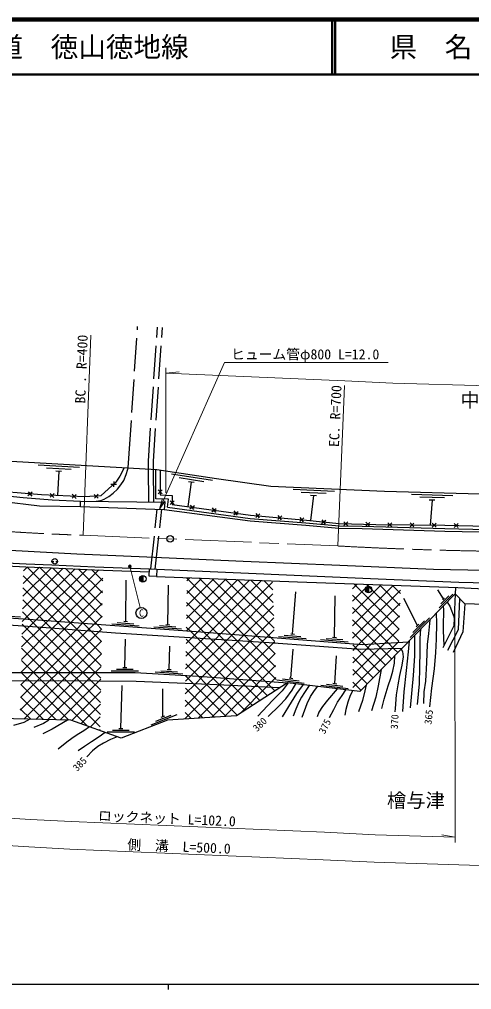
# Model space of a CAD drawing. Units: millimetres at full size, sheet at 1:1000; details may follow other scales. Extents: x 40000 to 680000, y 20000 to 380000.
# Drawn here: x 241072 to 322984, y 204000 to 380000 of the extents above; entities that cross this region are included whole.
import ezdxf
from ezdxf.enums import TextEntityAlignment as Align

# ---------------------------------------------------------------- set-up
doc = ezdxf.new("R2010")
doc.units = ezdxf.units.MM
doc.header["$LTSCALE"] = 1000
doc.linetypes.add('CHAIN', pattern=[18.5, 12, -1.5, 3.5, -1.5])
doc.linetypes.add('DASHED', pattern=[7.5, 6, -1.5])
for name, color, linetype, lineweight in [('M-BGD', 7, 'Continuous', 25), ('M-BMK', 2, 'CHAIN', 13), ('M-BMK-SRVR', 3, 'Continuous', 25), ('M-STR-HTXT', 7, 'Continuous', 13), ('M-STR-STRC', 7, 'Continuous', 25), ('M-TTL', 2, 'Continuous', 140), ('M-TTL-BAND', 7, 'Continuous', 25), ('M-TTL-LINE', 7, 'Continuous', 50)]:
    doc.layers.add(name, color=color, linetype=linetype, lineweight=lineweight)
doc.layers.add('M-BMK-HTXT', color=7, linetype='Continuous')
doc.layers.add('M-TTL-TXT', color=7, linetype='Continuous')
doc.styles.add('ＭＳ ゴシック', font='')
doc.styles.get('ＭＳ ゴシック').set_extended_font_data('MS Gothic')

# ---------------------------------------------------------------- blocks, each defined once
blk = doc.blocks.new('open_arrow')
at = {"color": 0, "linetype": 'Continuous', "lineweight": -2}
blk.add_lwpolyline([(7.5, 1.25), (0, 0), (7.5, -1.25)], dxfattribs=at)

msp = doc.modelspace()

# ---------------------------------------------------------------- hatches: boundary and pattern name
at = {"layer": 'M-BGD'}
for points in [[(263424, 279121), (263424, 277921, -1)], [(304313, 277175), (304313, 275975, -1)]]:
    msp.add_hatch(color=256, dxfattribs=at).paths.add_polyline_path(points)
at = {"layer": 'M-STR-HTXT'}
msp.add_hatch(color=256, dxfattribs=at).paths.add_polyline_path([(260947, 280571, -0.41421), (260865, 280915, -0.41421), (261209, 280997, -1)])

# ---------------------------------------------------------------- linework, layer by layer
at = {"layer": 'M-BGD'}
for p, q in [((251978, 298708), (244489, 299126)), ((250455, 298342), (245962, 298593)), ((248708, 297989), (247659, 298048)), ((248183, 298019), (247968, 293610)), ((264528, 292461), (264461, 298462)), ((265428, 292450), (265362, 298411)), ((276038, 296356), (268627, 297510)), ((257656, 295712), (258655, 295666)), ((258179, 296188), (258133, 295189)), ((274486, 296142), (270040, 296834)), ((272194, 296044), (271552, 291609)), ((272713, 295963), (271675, 296124)), ((243386, 294223), (242623, 293576)), ((242681, 294281), (243328, 293518)), ((247364, 293989), (246628, 293311)), ((246657, 294018), (247334, 293282)), ((266235, 293929), (266942, 294637)), ((266235, 294636), (266942, 293930)), ((298144, 294355), (290651, 294696)), ((296625, 293973), (292129, 294178)), ((251360, 293823), (250625, 293146)), ((250654, 293853), (251331, 293117)), ((252110, 291617), (252132, 292616)), ((252132, 292616), (267412, 292425)), ((254619, 293843), (255358, 293169)), ((255326, 293875), (254652, 293136)), ((267412, 292425), (267293, 291120)), ((268387, 292684), (269094, 291977)), ((268387, 291977), (269094, 292684)), ((294357, 293626), (293823, 289108)), ((294881, 293602), (293832, 293650)), ((319594, 293593), (312097, 293805)), ((318082, 293186), (313584, 293313)), ((316345, 292785), (315296, 292814)), ((315820, 292799), (315467, 288253)), ((252110, 291617), (267293, 291120)), ((271966, 291197), (272761, 291804)), ((272667, 291103), (272060, 291898)), ((275931, 290666), (276726, 291273)), ((276632, 290573), (276025, 291367)), ((279895, 290136), (280690, 290743)), ((280596, 290042), (279989, 290836)), ((283881, 289646), (284647, 290288)), ((284585, 289584), (283943, 290350)), ((287865, 289294), (288632, 289936)), ((288570, 289232), (287927, 289998)), ((291850, 288942), (292616, 289585)), ((292554, 288880), (291912, 289647)), ((295822, 288537), (296601, 289164)), ((296525, 288461), (295898, 289240)), ((299831, 288171), (300558, 288858)), ((300538, 288151), (299851, 288877)), ((303830, 288058), (304556, 288745)), ((304537, 288039), (303850, 288765)), ((307835, 287983), (308550, 288682)), ((308542, 287975), (307843, 288690)), ((312542, 287931), (311842, 288646)), ((311835, 287939), (312549, 288638)), ((315834, 287895), (316549, 288594)), ((316541, 287887), (315842, 288602)), ((319831, 287835), (320552, 288528)), ((320538, 287821), (319845, 288542)), ((246973, 281686), (247298, 281686)), ((247648, 281686), (247973, 281686)), ((248998, 280428), (241632, 273063)), ((246854, 280530), (241684, 275360)), ((244691, 280612), (241737, 277658)), ((242528, 280694), (241789, 279956)), ((251141, 280327), (242071, 271257)), ((242401, 280699), (252634, 270466)), ((253284, 280225), (244171, 271112)), ((244735, 280610), (255065, 270280)), ((255433, 280129), (246257, 270952)), ((247070, 280520), (256038, 271553)), ((249427, 280408), (256076, 273760)), ((251784, 280296), (256114, 275967)), ((254141, 280184), (256152, 278174)), ((241770, 279085), (250204, 270651)), ((256159, 278610), (248343, 270793)), ((260324, 270786), (260434, 278285)), ((263424, 279121), (263424, 277921)), ((278446, 278446), (271310, 271310)), ((280610, 278365), (271315, 269069)), ((276283, 278528), (271340, 273585)), ((274120, 278610), (271371, 275861)), ((271957, 278692), (271401, 278137)), ((271408, 278633), (281773, 268268)), ((282773, 278283), (273405, 268915)), ((273658, 278628), (284207, 268079)), ((284936, 278201), (275490, 268755)), ((275991, 278539), (286640, 267890)), ((278325, 278451), (287225, 269551)), ((280658, 278363), (287140, 271881)), ((282992, 278274), (287055, 274211)), ((285325, 278186), (286969, 276542)), ((241719, 276890), (247773, 270837)), ((256120, 276325), (250429, 270634)), ((267959, 270220), (268070, 277368)), ((271378, 276417), (279339, 268456)), ((286918, 277938), (277574, 268593)), ((302264, 277568), (301404, 276709)), ((304432, 277491), (301413, 274472)), ((306599, 277414), (301422, 272236)), ((308767, 277336), (301431, 270000)), ((310109, 276433), (301439, 267763)), ((301636, 277591), (309857, 269370)), ((303964, 277508), (309934, 271537)), ((304313, 277175), (304313, 275975)), ((306292, 277425), (310011, 273705)), ((308620, 277341), (310089, 275873)), ((317920, 274911), (316877, 276510)), ((320060, 276933), (320022, 275774)), ((241669, 274696), (245343, 271022)), ((286998, 275772), (279657, 268432)), ((290562, 268489), (291156, 276161)), ((298161, 267900), (298277, 275446)), ((301409, 275573), (309779, 267202)), ((313178, 270061), (310708, 274972)), ((317126, 273241), (319572, 275743)), ((317401, 273951), (318869, 275452)), ((317749, 274736), (318091, 275087)), ((321745, 273968), (320022, 275774)), ((256080, 274041), (252514, 270475)), ((271349, 274202), (276905, 268645)), ((287077, 273606), (281741, 268270)), ((301418, 273319), (307848, 266888)), ((310026, 274105), (302576, 266655)), ((336829, 273454), (321745, 273968)), ((236273, 271944), (241262, 271612)), ((242071, 271257), (241579, 270765)), ((241619, 272501), (242919, 271201)), ((244171, 271112), (242908, 269849)), ((242919, 271201), (244372, 269748)), ((256041, 271756), (254600, 270316)), ((271319, 271987), (274472, 268834)), ((287156, 271440), (283824, 268109)), ((301426, 271065), (305730, 266761)), ((309943, 271777), (304876, 266710)), ((311859, 267854), (315354, 271429)), ((249179, 269385), (241369, 261575)), ((247092, 269542), (241422, 263872)), ((245004, 269700), (241474, 266170)), ((242908, 269849), (241527, 268467)), ((241569, 270306), (241960, 269915)), ((241960, 269915), (250328, 261546)), ((244372, 269748), (252574, 261546)), ((246257, 270952), (245004, 269700)), ((245343, 271022), (246800, 269564)), ((246800, 269564), (254819, 261545)), ((248343, 270793), (247092, 269542)), ((247773, 270837), (249229, 269381)), ((250429, 270634), (249179, 269385)), ((249229, 269381), (255885, 262724)), ((250204, 270651), (251657, 269198)), ((252514, 270475), (251267, 269227)), ((252634, 270466), (254085, 269015)), ((254600, 270316), (253354, 269070)), ((255065, 270280), (255999, 269346)), ((256002, 269472), (255442, 268912)), ((257786, 270372), (262772, 270003)), ((258806, 270598), (261797, 270376)), ((259975, 270812), (260673, 270760)), ((265422, 269807), (270408, 269437)), ((266441, 270032), (269433, 269810)), ((267610, 270246), (268308, 270195)), ((271289, 269771), (272045, 269015)), ((309860, 269448), (307264, 266853)), ((312344, 268779), (314441, 270924)), ((312933, 269811), (313422, 270311)), ((241518, 268111), (248083, 261547)), ((251267, 269227), (243587, 261548)), ((253354, 269070), (245832, 261547)), ((255442, 268912), (248076, 261547)), ((251657, 269198), (255923, 264931)), ((254085, 269015), (255961, 267138)), ((260171, 262444), (260318, 267594)), ((276508, 267527), (271188, 262208)), ((274398, 267663), (271218, 264483)), ((272288, 267798), (271249, 266759)), ((271259, 267556), (278331, 260484)), ((271315, 269069), (271279, 269034)), ((272045, 269015), (273329, 267731)), ((273405, 268915), (272288, 267798)), ((273329, 267731), (280753, 260308)), ((275490, 268755), (274398, 267663)), ((274472, 268834), (275728, 267577)), ((275728, 267577), (283174, 260131)), ((277574, 268593), (276508, 267527)), ((276905, 268645), (278127, 267424)), ((279657, 268432), (278617, 267392)), ((279339, 268456), (280526, 267270)), ((281741, 268270), (280727, 267257)), ((281773, 268268), (282925, 267116)), ((283824, 268109), (282837, 267122)), ((284207, 268079), (285323, 266962)), ((285908, 267947), (284947, 266986)), ((287235, 269274), (285908, 267947)), ((286640, 267890), (287310, 267221)), ((288023, 268084), (293008, 267698)), ((289043, 268306), (292034, 268074)), ((290213, 268516), (290911, 268462)), ((296642, 267717), (299633, 267485)), ((297812, 267927), (298510, 267873)), ((301435, 268811), (303613, 266634)), ((241468, 265916), (245837, 261547)), ((255962, 267188), (250321, 261546)), ((268217, 262063), (268324, 266324)), ((278617, 267392), (272145, 260920)), ((280727, 267257), (274252, 260781)), ((282837, 267122), (276344, 260629)), ((278127, 267424), (285596, 259955)), ((284947, 266986), (278437, 260476)), ((280526, 267270), (287565, 260230)), ((287051, 266846), (280530, 260324)), ((282925, 267116), (287480, 262561)), ((285323, 266962), (287395, 264891)), ((287314, 267108), (287051, 266846)), ((295622, 267495), (300607, 267109)), ((301444, 266557), (302253, 265749)), ((301709, 265788), (301448, 265527)), ((306184, 265773), (301465, 261054)), ((308478, 265822), (301474, 258818)), ((302576, 266655), (301709, 265788)), ((303613, 266634), (304508, 265738)), ((304876, 266710), (303891, 265725)), ((305730, 266761), (306707, 265784)), ((307264, 266853), (306184, 265773)), ((306707, 265784), (308501, 263990)), ((307848, 266888), (308906, 265831)), ((309653, 266996), (308478, 265822)), ((308906, 265831), (309611, 265125)), ((309777, 267120), (309653, 266996)), ((255923, 264903), (252566, 261546)), ((271230, 265341), (275910, 260661)), ((287393, 264942), (282622, 260172)), ((290269, 260492), (290691, 265736)), ((298204, 259538), (298491, 264549)), ((301453, 264303), (305171, 260585)), ((303891, 265725), (301457, 263291)), ((302253, 265749), (306281, 261720)), ((304508, 265738), (307391, 262855)), ((241418, 263721), (243592, 261548)), ((255884, 262619), (254810, 261545)), ((259821, 262444), (260521, 262444)), ((271200, 263125), (273488, 260837)), ((287472, 262777), (284715, 260019)), ((241368, 261526), (242894, 260000)), ((243587, 261548), (242036, 259997)), ((243592, 261548), (245130, 260009)), ((245832, 261547), (244291, 260006)), ((245837, 261547), (247366, 260019)), ((248076, 261547), (246545, 260015)), ((248083, 261547), (249623, 260007)), ((250321, 261546), (248790, 260015)), ((250328, 261546), (251889, 259985)), ((252566, 261546), (251013, 259994)), ((252574, 261546), (254156, 259964)), ((254810, 261545), (253237, 259973)), ((254819, 261545), (255847, 260517)), ((257671, 261845), (262671, 261844)), ((258671, 262144), (261671, 262144)), ((265684, 261618), (270675, 261311)), ((266701, 261856), (269695, 261672)), ((267867, 262085), (268566, 262042)), ((272145, 260920), (271157, 259932)), ((271170, 260910), (272595, 259486)), ((274252, 260781), (272943, 259472)), ((273488, 260837), (274930, 259395)), ((276344, 260629), (275104, 259388)), ((275910, 260661), (277289, 259281)), ((278331, 260484), (279656, 259159)), ((287551, 260611), (286808, 259867)), ((289922, 260534), (290617, 260450)), ((301462, 262050), (304062, 259449)), ((246545, 260015), (241211, 254682)), ((244291, 260006), (241264, 256979)), ((242036, 259997), (241316, 259277)), ((241318, 259332), (247709, 252941)), ((248790, 260015), (241849, 253075)), ((242894, 260000), (250006, 252888)), ((251013, 259994), (244044, 253024)), ((245130, 260009), (253319, 251821)), ((253237, 259973), (246239, 252974)), ((247366, 260019), (255695, 251689)), ((255461, 259952), (248434, 252924)), ((249623, 260007), (255733, 253896)), ((251889, 259985), (255771, 256103)), ((254156, 259964), (255809, 258310)), ((255844, 260334), (255461, 259952)), ((259442, 251367), (259668, 259157)), ((277244, 259283), (271066, 253105)), ((275104, 259388), (271096, 255381)), ((272943, 259472), (271127, 257656)), ((272595, 259486), (278520, 253560)), ((279379, 259173), (273442, 253236)), ((274930, 259395), (280543, 253782)), ((281514, 259063), (275840, 253389)), ((278437, 260476), (277244, 259283)), ((277289, 259281), (281908, 254662)), ((283648, 258953), (278238, 253542)), ((280530, 260324), (279379, 259173)), ((279656, 259159), (283272, 255543)), ((280753, 260308), (282024, 259037)), ((285783, 258843), (281049, 254108)), ((282622, 260172), (281514, 259063)), ((282024, 259037), (284637, 256423)), ((283174, 260131), (284391, 258914)), ((284715, 260019), (283648, 258953)), ((284391, 258914), (286002, 257304)), ((285596, 259955), (286758, 258792)), ((286808, 259867), (285783, 258843)), ((286758, 258792), (287366, 258184)), ((287716, 260195), (292680, 259598)), ((288744, 260373), (291723, 260015)), ((295650, 259241), (300614, 258644)), ((296678, 259419), (299657, 259061)), ((297856, 259580), (298551, 259496)), ((301470, 259796), (302952, 258314)), ((241267, 257137), (245411, 252993)), ((255805, 258050), (250564, 252809)), ((267076, 253524), (267070, 258563)), ((271141, 258694), (276409, 253426)), ((287630, 258445), (287378, 258192)), ((255765, 255765), (252216, 252216)), ((271111, 256479), (274299, 253291)), ((241217, 254942), (243113, 253046)), ((255726, 253481), (253869, 251624)), ((264967, 252053), (269622, 253878)), ((265789, 252697), (268581, 253793)), ((266750, 253396), (267401, 253652)), ((271081, 254264), (272189, 253156)), ((255687, 251196), (255521, 251031)), ((256942, 250767), (261942, 250767)), ((257942, 251067), (260942, 251067)), ((259092, 251367), (259792, 251367))]:
    msp.add_line(p, q, dxfattribs=at)
at = {"layer": 'M-BGD', "linetype": 'DASHED'}
for p, q in [((264881, 280312), (266051, 291161)), ((265682, 280281), (266853, 291134))]:
    msp.add_line(p, q, dxfattribs=at)
at = {"layer": 'M-BGD'}
for points in [[(259988, 298510), (259244, 297139), (258529, 296029), (255805, 293543), (252854, 293408), (245090, 293729), (234677, 294581), (213889, 296935), (203904, 298042), (193811, 299745), (183936, 301523), (172110, 304277), (163371, 306475), (128395, 315488), (128839, 317109), (103050, 326098), (84789, 329488), (69471, 332288)], [(128415, 321306), (131278, 320613), (148982, 315633), (167300, 310466), (181428, 306927), (197197, 304293), (207734, 302547), (223459, 301088), (235279, 300091), (265985, 298376), (276791, 296694), (286627, 295329), (307206, 294393), (324511, 293905)], [(126170, 315478), (143201, 310812), (151944, 308619), (165193, 305594), (181797, 301455), (191446, 299584), (202236, 297737), (209272, 296872), (224306, 295075), (241776, 293273), (246986, 292838), (252132, 292616)], [(125955, 314656), (151980, 307839), (163597, 305255), (181305, 300622), (202982, 296862), (244719, 291782), (252110, 291617)], [(69292, 309083), (79741, 309097), (87938, 309195), (90695, 309174), (95466, 308746), (105355, 307715), (110366, 307250), (133378, 302924), (149107, 299448), (172736, 293292), (184210, 290932), (193511, 289254), (204081, 287739), (216047, 286173), (230880, 284132), (239331, 283693), (251450, 283059), (264158, 282529), (281576, 281743), (299112, 281007), (316100, 280256), (325361, 280062)], [(103039, 305906), (107380, 305352), (117461, 303841), (124485, 302439), (133524, 300540), (140441, 298772), (142883, 296644), (152698, 291569), (161189, 293411), (177514, 289639), (187992, 287367), (199035, 285453), (210204, 283715), (219548, 282754), (229952, 281743), (238707, 280899), (242262, 280704), (246909, 280528), (254700, 280157), (264586, 279773)], [(267293, 291120), (282850, 289037), (292946, 288250), (298952, 287707), (303159, 287616), (318133, 287173), (330774, 286915), (347425, 287024), (368475, 287625), (378044, 288169), (390592, 289087), (403514, 290187), (414798, 291362), (432518, 293924), (451325, 296634), (461208, 298045), (476049, 300132), (484224, 301238), (492726, 302016), (501376, 302843), (513486, 303662), (533052, 305069)], [(267912, 291491), (282897, 289485), (292984, 288698), (298977, 288157), (303170, 288066), (318144, 287623), (330778, 287365), (347417, 287474), (368456, 288075), (378015, 288618), (390556, 289536), (403471, 290635), (414743, 291808), (432453, 294370), (451261, 297079), (461145, 298491), (475988, 300578), (484174, 301685), (492684, 302464), (501340, 303292), (513455, 304111), (532594, 305488)], [(254965, 292581), (255835, 292711), (256423, 292965), (257247, 293449), (258065, 294054), (258810, 294770), (259445, 295538), (259977, 296384), (260416, 297463), (260732, 298411), (260752, 298669)], [(267912, 291491), (268073, 292961), (265791, 293023), (265756, 298389)], [(266586, 298283), (266589, 293726), (268741, 293619), (268741, 291986), (282960, 290082), (293086, 289188), (299011, 288547), (305662, 288361), (318159, 288223), (330782, 287965)], [(143195, 297102), (152775, 292148), (161193, 293975), (177634, 290176), (188098, 287907), (199125, 285996), (210275, 284261), (219602, 283301), (230006, 282291), (238749, 281448), (242288, 281254), (246932, 281077), (254724, 280707), (264607, 280323)], [(265956, 280271), (306079, 278488), (320689, 277924), (331045, 277659), (342223, 277747), (355874, 277934), (378854, 279095), (396328, 280242), (413492, 281892), (432614, 284201), (445323, 286229), (458114, 288264), (468672, 289920), (488034, 292615)], [(265903, 278922), (291423, 277955), (320514, 276917), (327762, 276610), (335101, 276679), (353331, 276713), (365467, 277418), (384877, 278581), (397855, 279496), (405948, 279865), (421904, 281841), (439949, 284312), (453505, 286666), (462423, 288113), (468877, 289069), (479660, 290117), (488217, 291145)], [(320022, 275774), (302730, 258087), (289652, 259660), (280385, 253679), (267905, 252883), (259523, 249596), (250365, 252880), (237368, 253177), (225425, 271565), (218660, 281731)], [(320022, 275774), (319743, 269985), (317782, 265969)], [(318690, 265551), (320591, 269351), (320884, 274871)], [(318036, 266489), (317894, 269060), (317894, 270714), (317959, 272063), (317989, 272906), (317907, 273610)], [(318564, 274282), (319032, 273568), (319356, 272800), (319703, 271807), (319809, 271347)], [(321745, 273968), (321421, 268922), (319647, 265138)], [(224866, 272404), (243587, 271156), (258353, 270029), (273943, 268875), (303184, 266608), (311552, 267110)], [(315394, 271040), (315206, 268599), (314913, 266606), (314834, 263346), (314632, 259939), (314339, 258035), (314260, 255877)], [(315417, 255308), (315798, 258694), (316267, 262193), (316499, 265152), (316655, 267541), (316697, 270388), (316655, 272330)], [(310330, 265861), (302878, 265703), (286335, 266897), (258484, 268683), (244343, 269750), (225770, 271033)], [(313170, 255700), (313530, 259441), (313586, 262479), (313643, 265321), (313692, 267682), (313821, 269432)], [(312624, 268208), (312626, 264519), (312411, 261001), (311886, 255088)], [(310517, 254473), (310777, 258045), (311171, 261858), (311566, 265297), (311715, 267277)], [(306721, 254993), (307159, 256660), (307859, 259122), (308340, 260478), (308708, 261745), (309005, 263236), (309072, 264574)], [(310229, 265757), (310483, 265315), (310568, 264368), (310348, 262862), (309924, 261009), (309612, 259269), (309329, 257501), (309138, 255000), (309110, 254379)], [(231930, 261550), (262016, 261544), (273481, 260837), (289652, 259660)], [(306629, 262076), (306035, 259100), (305624, 257042), (304868, 254583)], [(288193, 258718), (275542, 259371), (262237, 259887), (248072, 260022), (232963, 259959)], [(289762, 259646), (288697, 258182), (286915, 256457), (284237, 253625)], [(286105, 253531), (288162, 255530), (289321, 256726), (290466, 258318), (291173, 259477)], [(292470, 259321), (291288, 257705), (290299, 256165), (288701, 253507)], [(293574, 259188), (292718, 257882), (292152, 257062), (291686, 256144), (291156, 254865), (290640, 253586)], [(292287, 253403), (293227, 255903), (293827, 257161), (294421, 258079), (295086, 258956)], [(303888, 259272), (303666, 258179), (303199, 256470), (302493, 254407)], [(298621, 258581), (296896, 256521), (295972, 255337), (295336, 254313), (294989, 253458)], [(297266, 253352), (298001, 254808), (298694, 256129), (299563, 257344), (300226, 258388)], [(301476, 258238), (301020, 257366), (300554, 256137), (300207, 254823), (300045, 253813)], [(242978, 253049), (241847, 252483), (240022, 251931)], [(246484, 252969), (246238, 252733), (245454, 252273), (243705, 251548)], [(249787, 252893), (247012, 251214), (245322, 250423)], [(253796, 251650), (252735, 250953), (251538, 250187), (250585, 249578), (249689, 248883), (248077, 247587)], [(256617, 250638), (255538, 249828), (254134, 248932), (252880, 248073), (251719, 247335)], [(258766, 249868), (257596, 249383), (256321, 248731), (255282, 248115), (254336, 247299), (253275, 246210)]]:
    msp.add_lwpolyline(points, dxfattribs=at)
at = {"layer": 'M-BGD', "linetype": 'DASHED'}
for points in [[(260752, 298669), (260952, 301223), (262486, 324291)], [(264461, 298462), (264446, 299853), (266069, 324146)], [(265362, 298411), (265346, 299828), (266967, 324086)]]:
    msp.add_lwpolyline(points, dxfattribs=at)
at = {"layer": 'M-BGD'}
msp.add_lwpolyline([(264607, 280323), (265956, 280271), (265903, 278922), (264554, 278974)], close=True, dxfattribs=at)
for centre, radius in [((247473, 281686), 500), ((263424, 278521), 600), ((304313, 276575), 600)]:
    msp.add_circle(centre, radius, dxfattribs=at)
at = {"layer": 'M-BMK'}
msp.add_line((252615, 286426), (298749, 284476), dxfattribs=at)
for centre, radius, start, end in [((265509, 686218), 400000, 254.80967, 268.15272), ((336711, 983446), 700000, 266.89118, 279.50942)]:
    msp.add_arc(centre, radius, start, end, dxfattribs=at)
at = {"layer": 'M-BMK-SRVR'}
msp.add_circle((268364, 285760), 600, dxfattribs=at)
at = {"layer": 'M-STR-HTXT'}
for p, q in [((252615, 286426), (254006, 322738)), ((267615, 294124), (267568, 316822)), ((267570, 315821), (270013, 316059)), ((298749, 284476), (299983, 313593)), ((261078, 280784), (262933, 273290)), ((319971, 274714), (319990, 230671)), ((319989, 231672), (317569, 232083))]:
    msp.add_line(p, q, dxfattribs=at)
for points in [[(267570, 315821), (300016, 314449), (308700, 314032), (326076, 313530), (339087, 313450), (351754, 313615), (374115, 314491), (391658, 315703), (407638, 317211), (420507, 318706), (441302, 321660), (447402, 322653), (457620, 324227), (476920, 326949), (494188, 328871), (508363, 330089), (525200, 331119), (532574, 331392)], [(266452, 291148), (278239, 317733), (307904, 317733)], [(324553, 226538), (305356, 227092), (296089, 227537), (250179, 229478), (242761, 229878), (226197, 230911), (214231, 232104), (199290, 234040), (178296, 237616), (159962, 241573), (149274, 244247), (137050, 247323), (127999, 249673), (118637, 251785), (111958, 253096), (103745, 254435), (95820, 255310), (89157, 255801), (82491, 256158), (77532, 256217), (68882, 256140)], [(319989, 231672), (305548, 232088), (296315, 232532), (250419, 234472), (243051, 234869), (226601, 235896), (218649, 236688)]]:
    msp.add_lwpolyline(points, dxfattribs=at)
msp.add_circle((261078, 280784), 250, dxfattribs=at)
at = {"layer": 'M-STR-STRC'}
msp.add_circle((263174, 272319), 1000, dxfattribs=at)
at = {"layer": 'M-TTL'}
msp.add_line((680000, 380000), (40000, 380000), dxfattribs=at)
at = {"layer": 'M-TTL-BAND'}
for p, q in [((40000, 205000), (579000, 205000)), ((268000, 205000), (268000, 204000))]:
    msp.add_line(p, q, dxfattribs=at)
at = {"layer": 'M-TTL-LINE'}
for p, q in [((297750, 380000), (297750, 370000)), ((298250, 380000), (298250, 370000)), ((40000, 370000), (680000, 370000))]:
    msp.add_line(p, q, dxfattribs=at)

# ---------------------------------------------------------------- block references
at = {"layer": 'M-STR-HTXT', "xscale": 240, "yscale": 240, "rotation": 66.1}
msp.add_blockref('open_arrow', (266452, 291148), dxfattribs=at)

# ---------------------------------------------------------------- texts
at = {"layer": 'M-BGD', "style": 'ＭＳ ゴシック'}
for s, rotation, p in [('370', 86.653, (309029, 252588)), ('365', 83.587, (315208, 253444)), ('380', 44.189, (284625, 252102)), ('375', 63.211, (296387, 251754)), ('385', 45.751, (252003, 244903))]:
    msp.add_text(s, height=1320, rotation=rotation, dxfattribs=at).set_placement(p, align=Align.MIDDLE_CENTER)
at = {"layer": 'M-BMK-HTXT', "style": 'ＭＳ ゴシック'}
for s, p in [('中国自動車道', (331456, 310948)), ('檜与津', (312899, 238333))]:
    msp.add_text(s, height=2566, dxfattribs=at).set_placement(p, align=Align.MIDDLE_CENTER)
at = {"layer": 'M-STR-HTXT', "style": 'ＭＳ ゴシック'}
for s, rotation, p in [('BC . R=400', 87.807, (254006, 322738)), ('EC. R=700', 87.572, (299983, 313593))]:
    msp.add_text(s, height=1833, rotation=rotation, dxfattribs=at).set_placement(p, align=Align.BOTTOM_RIGHT)
msp.add_text('ヒューム管φ800 L=12.0', height=1833, dxfattribs=at).set_placement((279404, 317783), align=Align.BOTTOM_LEFT)
for s, p in [('ロックネット L=102.0', (267729, 233585)), ('側\u3000溝\u3000L=500.0', (269925, 228488))]:
    msp.add_text(s, height=1833, rotation=357.579, dxfattribs=at).set_placement(p, align=Align.BOTTOM_CENTER)
at = {"layer": 'M-STR-STRC', "style": 'ＭＳ ゴシック'}
msp.add_text('C', height=1320, dxfattribs=at).set_placement((263174, 272319), align=Align.MIDDLE_CENTER)
at = {"layer": 'M-TTL-TXT', "style": 'ＭＳ ゴシック'}
msp.add_text('主要地方道\u3000徳山徳地線', height=3666, dxfattribs=at).set_placement((216734, 375000), align=Align.MIDDLE_LEFT)
msp.add_text('県\u3000名', height=3666, dxfattribs=at).set_placement((315625, 375000), align=Align.MIDDLE_CENTER)

doc.saveas('drawing.dxf')
